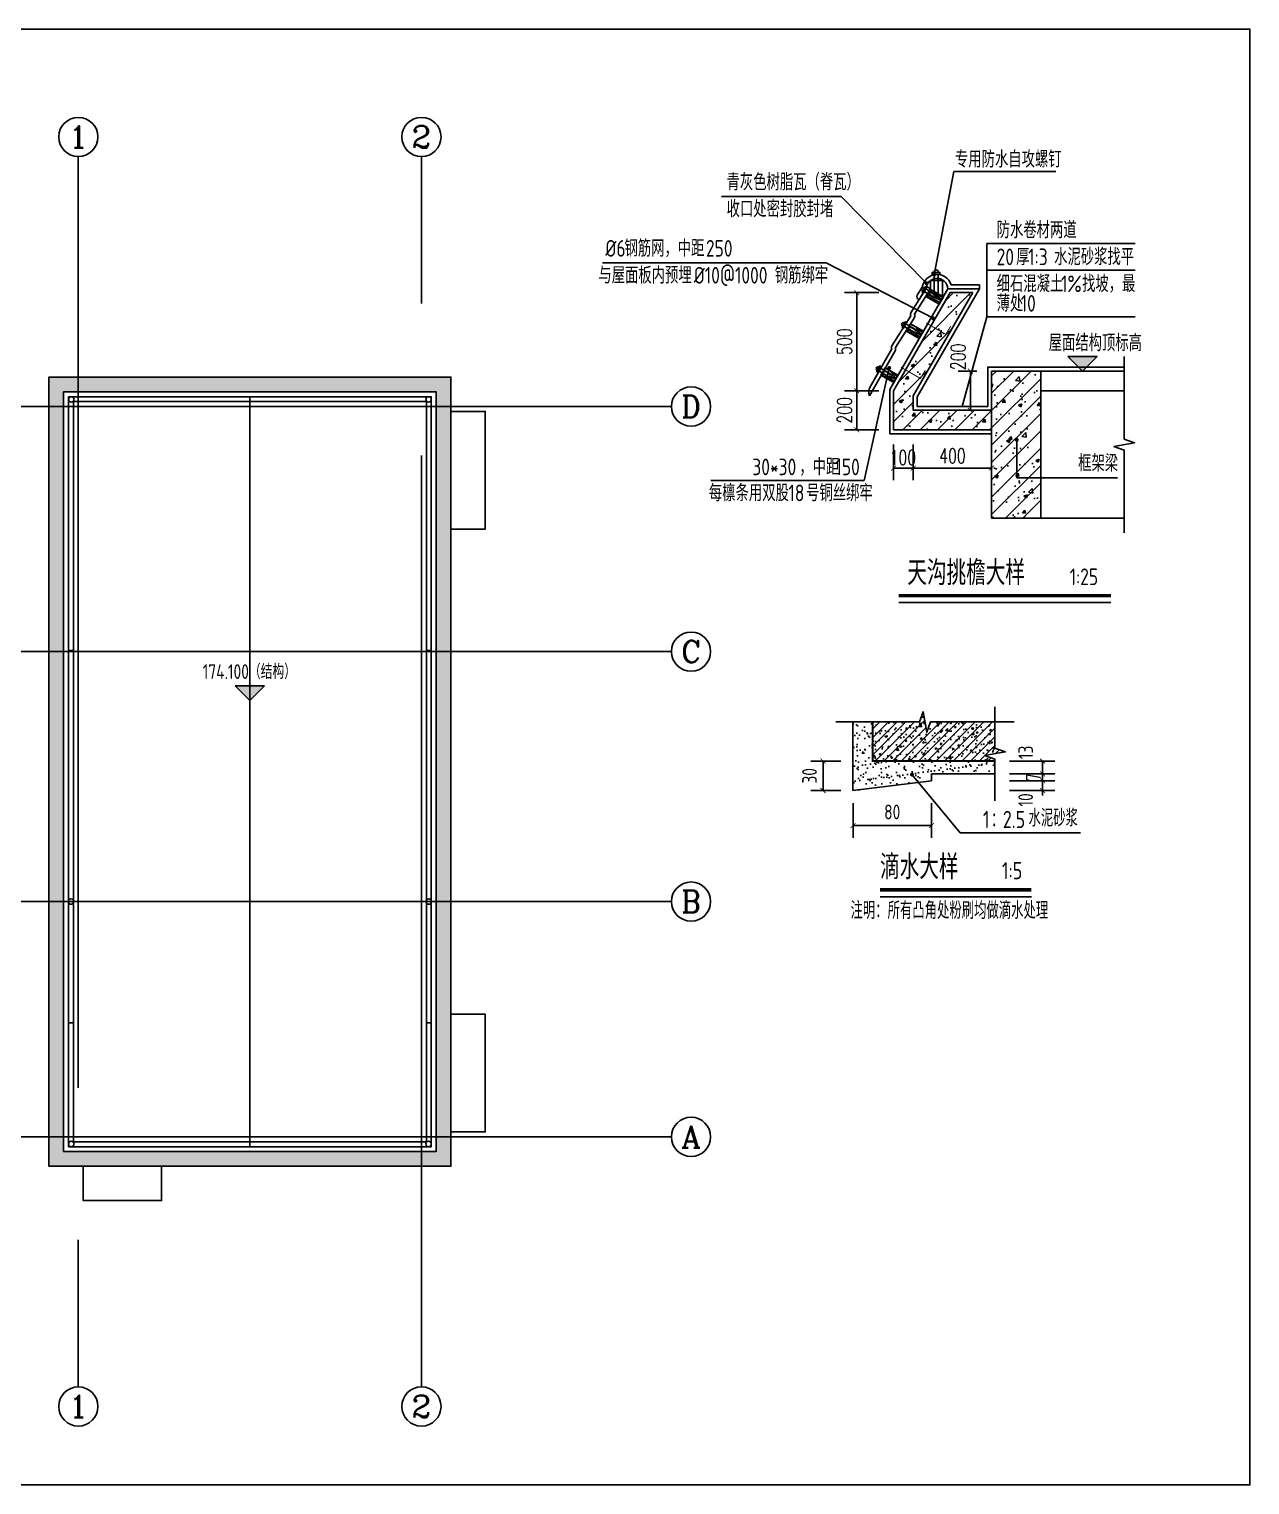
# Model space of a CAD drawing. Extents: x 0 to 126000, y 0 to 29700.
# Drawn here: x 101096 to 126000, y 0 to 29700 of the extents above; entities that cross this region are included whole.
import ezdxf
from ezdxf.enums import TextEntityAlignment as Align

# ---------------------------------------------------------------- set-up
doc = ezdxf.new("R2010")
doc.units = 0
doc.header["$LTSCALE"] = 1000
doc.linetypes.add('AXIS_DASH_DOT', pattern=[1200, 800, -200, 0, -200])
doc.linetypes.add('DOTE', pattern=[2.42, 2, -0.2, 0.02, -0.2])
for name, color, linetype in [('AXIS', 3, 'Continuous'), ('AXIS_TEXT', 7, 'Continuous'), ('DIM_SYMB', 3, 'Continuous'), ('DOTE', 1, 'DOTE'), ('PUB_DIM', 3, 'Continuous'), ('PUB_HATCH', 8, 'Continuous'), ('PUB_TEXT', 7, 'Continuous'), ('VIEW', 7, 'Continuous'), ('YHG-墙框柱', 4, 'Continuous'), ('YHG_楼板正筋', 190, 'Continuous'), ('YHG_粗线', 6, 'Continuous'), ('YHJ_剖面_梁板', 4, 'Continuous'), ('YHJ_平面_屋顶', 150, 'Continuous'), ('YHJ_看线', 144, 'Continuous'), ('公用-尺寸', 3, 'Continuous'), ('公用-引出', 3, 'Continuous'), ('公用-符号', 3, 'Continuous'), ('建筑-房间填充', 8, 'Continuous'), ('标高标注', 7, 'Continuous')]:
    doc.layers.add(name, color=color, linetype=linetype)
doc.styles.add('_TCH_DIM', font='SIMPLEX', dxfattribs={"bigfont": 'GBCBIG'})
doc.styles.add('_TCH_DIM_T3', font='SIMPLEX', dxfattribs={"width": 0.705882, "bigfont": 'GBCBIG'})
doc.styles.add('COMPLEX', font='COMPLEX')
doc.styles.add('HZ1', font='romans.shx', dxfattribs={"width": 0.7, "bigfont": 'hztxt.shx'})
doc.styles.add('设计文字', font='tssdeng.shx', dxfattribs={"width": 0.8, "bigfont": 'hztxt.shx'})
doc.dimstyles.new('_TCH_ARCH&&25', dxfattribs={"dimtxt": 75, "dimasz": 25, "dimexe": 62.5, "dimexo": 75, "dimgap": 25, "dimtad": 1, "dimdec": 0, "dimzin": 0, "dimdsep": 46, "dimtxsty": '设计文字', "dimblk": 'ARCHTICK', "dimcen": 0.09, "dimclrt": 7, "dimazin": 2, "dimtfac": 1, "dimtdec": 0, "dimtix": 1, "dimtmove": 2, "dimatfit": 3, "dimfxl": 1, "dimtolj": 1, "dimtzin": 0, "dimarcsym": 0})
doc.dimstyles.new('_TCH_ARCH&&50', dxfattribs={"dimtxt": 150, "dimasz": 50, "dimexe": 125, "dimexo": 150, "dimgap": 63.125, "dimtad": 1, "dimdec": 0, "dimzin": 0, "dimdsep": 46, "dimtxsty": '设计文字', "dimblk": 'ARCHTICK', "dimcen": 0.09, "dimclrt": 7, "dimazin": 2, "dimtfac": 1, "dimtdec": 0, "dimtix": 1, "dimtmove": 2, "dimatfit": 3, "dimfxl": 75, "dimtolj": 1, "dimtzin": 0, "dimarcsym": 0})

# ---------------------------------------------------------------- blocks, each defined once
blk = doc.blocks.new('视图')
at = {"layer": 'VIEW'}
blk.add_lwpolyline([(0, 0), (42000, 0), (42000, 29700), (0, 29700)], close=True, dxfattribs=at)
blk.add_lwpolyline([(0, 29700), (42000, 29700), (42000, 0), (0, 0), (0, 29700)], dxfattribs=at)
at = {"layer": 'VIEW', "style": 'HZ1', "width": 0.7, "flags": 1}
blk.add_attdef('视图类型', (15, 29936), '', height=300, dxfattribs=at)
blk = doc.blocks.new('_AXISO')
blk.add_circle((0, 0), 0.5)
at = {"layer": 'AXIS_TEXT', "style": 'COMPLEX', "width": 1.041667}
blk.add_attdef('A', text='', height=0.56, dxfattribs=at).set_placement((-0.25, -0.28), (0.25, -0.28), align=Align.FIT)
blk = doc.blocks.new('标高_平面标注')
at = {"layer": 'AXIS'}
blk.add_hatch(color=256, dxfattribs=at).paths.add_polyline_path([(0, 0), (300, 300), (-300, 300)])
for p, q in [((0, 0), (-300, 300)), ((300, 300), (-300, 300)), ((0, 0), (300, 300))]:
    blk.add_line(p, q, dxfattribs=at)
at = {"layer": 'AXIS_TEXT', "style": '设计文字', "width": 0.8, "flags": 4}
blk.add_attdef('标高', text='', height=300, dxfattribs=at).set_placement((-11, 442), align=Align.CENTER)
blk = doc.blocks.new('_ArchTick')
at = {"color": 0, "linetype": 'ByBlock', "const_width": 0.15}
blk.add_lwpolyline([(-0.5, -0.5), (0.5, 0.5)], dxfattribs=at)
blk = doc.blocks.new('*D246')
at = {"layer": 'Defpoints', "color": 0, "transparency": 16777216}
for p in [(-466.9, 880.9), (-66.9, 880.9), (-66.9, 686.2)]:
    blk.add_point(p, dxfattribs=at)
at = {"layer": '公用-尺寸', "color": 0, "lineweight": -2, "transparency": 16777216}
for p, q in [((-466.9, 805.9), (-466.9, 623.7)), ((-66.9, 805.9), (-66.9, 623.7)), ((-466.9, 686.2), (-66.9, 686.2))]:
    blk.add_line(p, q, dxfattribs=at)
at = {"layer": '公用-尺寸', "color": 0, "lineweight": -2, "transparency": 16777216, "xscale": 25, "yscale": 25, "zscale": 25, "rotation": 180}
blk.add_blockref('_ArchTick', (-466.9, 686.2), dxfattribs=at)
at = {"layer": '公用-尺寸', "color": 0, "lineweight": -2, "transparency": 16777216, "xscale": 25, "yscale": 25, "zscale": 25}
blk.add_blockref('_ArchTick', (-66.9, 686.2), dxfattribs=at)
at = {"layer": '公用-尺寸', "color": 7, "transparency": 16777216, "insert": (-266.9, 748.4), "char_height": 74.38, "attachment_point": 5, "style": '_TCH_DIM_T3'}
blk.add_mtext('\\A1;400', dxfattribs=at)
blk = doc.blocks.new('*D247')
at = {"layer": 'Defpoints', "color": 0, "transparency": 16777216}
for p in [(-566.9, 880.9), (-466.9, 880.9), (-466.9, 686.2)]:
    blk.add_point(p, dxfattribs=at)
at = {"layer": '公用-尺寸', "color": 0, "lineweight": -2, "transparency": 16777216}
for p, q in [((-566.9, 805.9), (-566.9, 623.7)), ((-466.9, 805.9), (-466.9, 623.7)), ((-566.9, 686.2), (-466.9, 686.2))]:
    blk.add_line(p, q, dxfattribs=at)
at = {"layer": '公用-尺寸', "color": 0, "lineweight": -2, "transparency": 16777216, "xscale": 25, "yscale": 25, "zscale": 25, "rotation": 180}
blk.add_blockref('_ArchTick', (-566.9, 686.2), dxfattribs=at)
at = {"layer": '公用-尺寸', "color": 0, "lineweight": -2, "transparency": 16777216, "xscale": 25, "yscale": 25, "zscale": 25}
blk.add_blockref('_ArchTick', (-466.9, 686.2), dxfattribs=at)
at = {"layer": '公用-尺寸', "color": 7, "transparency": 16777216, "insert": (-519.7, 739.7), "char_height": 74.38, "attachment_point": 5, "style": '_TCH_DIM_T3'}
blk.add_mtext('\\A1;100', dxfattribs=at)
blk = doc.blocks.new('*D248')
at = {"layer": 'Defpoints', "color": 0, "transparency": 16777216}
for p in [(-754.8, 1080.9), (-566.9, 1080.9), (-566.9, 880.9)]:
    blk.add_point(p, dxfattribs=at)
at = {"layer": '公用-尺寸', "color": 0, "lineweight": -2, "transparency": 16777216}
for p, q in [((-641.9, 1080.9), (-817.3, 1080.9)), ((-754.8, 880.9), (-754.8, 1080.9)), ((-641.9, 880.9), (-817.3, 880.9))]:
    blk.add_line(p, q, dxfattribs=at)
at = {"layer": '公用-尺寸', "color": 0, "lineweight": -2, "transparency": 16777216, "xscale": 25, "yscale": 25, "zscale": 25}
for p, rotation in [((-754.8, 1080.9), 90), ((-754.8, 880.9), 270)]:
    blk.add_blockref('_ArchTick', p, dxfattribs=dict(at, rotation=rotation))
at = {"layer": '公用-尺寸', "color": 7, "transparency": 16777216, "insert": (-817, 980.9), "char_height": 74.38, "attachment_point": 5, "rotation": 90, "style": '_TCH_DIM_T3'}
blk.add_mtext('\\A1;200', dxfattribs=at)
blk = doc.blocks.new('*D249')
at = {"layer": 'Defpoints', "color": 0, "transparency": 16777216}
for p in [(-754.8, 1580.9), (-566.9, 1580.9), (-566.9, 1080.9)]:
    blk.add_point(p, dxfattribs=at)
at = {"layer": '公用-尺寸', "color": 0, "lineweight": -2, "transparency": 16777216}
for p, q in [((-641.9, 1580.9), (-817.3, 1580.9)), ((-754.8, 1080.9), (-754.8, 1580.9)), ((-641.9, 1080.9), (-817.3, 1080.9))]:
    blk.add_line(p, q, dxfattribs=at)
at = {"layer": '公用-尺寸', "color": 0, "lineweight": -2, "transparency": 16777216, "xscale": 25, "yscale": 25, "zscale": 25}
for p, rotation in [((-754.8, 1580.9), 90), ((-754.8, 1080.9), 270)]:
    blk.add_blockref('_ArchTick', p, dxfattribs=dict(at, rotation=rotation))
at = {"layer": '公用-尺寸', "color": 7, "transparency": 16777216, "insert": (-817, 1330.9), "char_height": 74.38, "attachment_point": 5, "rotation": 90, "style": '_TCH_DIM_T3'}
blk.add_mtext('\\A1;500', dxfattribs=at)
blk = doc.blocks.new('*D250')
at = {"layer": 'Defpoints', "color": 0, "transparency": 16777216}
for p in [(-175.3, 1180.9), (-66.9, 1180.9), (-66.9, 980.9)]:
    blk.add_point(p, dxfattribs=at)
at = {"layer": '公用-尺寸', "color": 0, "lineweight": -2, "transparency": 16777216}
for p, q in [((-141.9, 1180.9), (-237.8, 1180.9)), ((-175.3, 980.9), (-175.3, 1180.9)), ((-141.9, 980.9), (-237.8, 980.9))]:
    blk.add_line(p, q, dxfattribs=at)
at = {"layer": '公用-尺寸', "color": 0, "lineweight": -2, "transparency": 16777216, "xscale": 25, "yscale": 25, "zscale": 25}
for p, rotation in [((-175.3, 1180.9), 90), ((-175.3, 980.9), 270)]:
    blk.add_blockref('_ArchTick', p, dxfattribs=dict(at, rotation=rotation))
at = {"layer": '公用-尺寸', "color": 7, "transparency": 16777216, "insert": (-237.6, 1253.3), "char_height": 74.38, "attachment_point": 5, "rotation": 90, "style": '_TCH_DIM_T3'}
blk.add_mtext('\\A1;200', dxfattribs=at)
blk = doc.blocks.new('*D316')
at = {"layer": 'Defpoints', "color": 0, "transparency": 16777216}
for p in [(1965, 782), (2452, 782), (1965, 652)]:
    blk.add_point(p, dxfattribs=at)
at = {"layer": 'PUB_DIM', "color": 0, "lineweight": -2, "transparency": 16777216}
for p, q in [((2115, 782), (2577, 782)), ((2452, 652), (2452, 782)), ((2115, 652), (2577, 652))]:
    blk.add_line(p, q, dxfattribs=at)
at = {"layer": 'PUB_DIM', "color": 0, "lineweight": -2, "transparency": 16777216, "xscale": 50, "yscale": 50, "zscale": 50}
for p, rotation in [((2452, 782), 90), ((2452, 652), 270)]:
    blk.add_blockref('_ArchTick', p, dxfattribs=dict(at, rotation=rotation))
at = {"layer": 'PUB_DIM', "color": 7, "transparency": 16777216, "insert": (2279, 871), "char_height": 150, "attachment_point": 5, "rotation": 90, "style": '设计文字'}
blk.add_mtext('\\A1;13', dxfattribs=at)
blk = doc.blocks.new('*D317')
at = {"layer": 'Defpoints', "color": 0, "transparency": 16777216}
for p in [(1965, 652), (2452, 652), (1965, 582)]:
    blk.add_point(p, dxfattribs=at)
at = {"layer": 'PUB_DIM', "color": 0, "lineweight": -2, "transparency": 16777216}
for p, q in [((2115, 652), (2577, 652)), ((2452, 652), (2452, 702)), ((2452, 582), (2452, 652)), ((2115, 582), (2577, 582)), ((2452, 582), (2452, 532))]:
    blk.add_line(p, q, dxfattribs=at)
at = {"layer": 'PUB_DIM', "color": 0, "lineweight": -2, "transparency": 16777216, "xscale": 50, "yscale": 50, "zscale": 50}
for p, rotation in [((2452, 652), 270), ((2452, 582), 90)]:
    blk.add_blockref('_ArchTick', p, dxfattribs=dict(at, rotation=rotation))
at = {"layer": 'PUB_DIM', "color": 7, "transparency": 16777216, "insert": (2358, 617), "char_height": 150, "attachment_point": 5, "rotation": 90, "style": '设计文字'}
blk.add_mtext('\\A1;7', dxfattribs=at)
blk = doc.blocks.new('*D318')
at = {"layer": 'Defpoints', "color": 0, "transparency": 16777216}
for p in [(1965, 582), (1965, 482), (2452, 582)]:
    blk.add_point(p, dxfattribs=at)
at = {"layer": 'PUB_DIM', "color": 0, "lineweight": -2, "transparency": 16777216}
for p, q in [((2452, 582), (2452, 632)), ((2115, 582), (2577, 582)), ((2115, 482), (2577, 482)), ((2452, 482), (2452, 582)), ((2452, 482), (2452, 432))]:
    blk.add_line(p, q, dxfattribs=at)
at = {"layer": 'PUB_DIM', "color": 0, "lineweight": -2, "transparency": 16777216, "xscale": 50, "yscale": 50, "zscale": 50}
for p, rotation in [((2452, 582), 270), ((2452, 482), 90)]:
    blk.add_blockref('_ArchTick', p, dxfattribs=dict(at, rotation=rotation))
at = {"layer": 'PUB_DIM', "color": 7, "transparency": 16777216, "insert": (2279, 386), "char_height": 150, "attachment_point": 5, "rotation": 90, "style": '设计文字'}
blk.add_mtext('\\A1;10', dxfattribs=at)
blk = doc.blocks.new('*D319')
at = {"layer": 'Defpoints', "color": 0, "transparency": 16777216}
for p in [(518, 502), (1318, 502), (1318, 125)]:
    blk.add_point(p, dxfattribs=at)
at = {"layer": 'PUB_DIM', "color": 0, "lineweight": -2, "transparency": 16777216}
for p, q in [((518, 352), (518, 0)), ((1318, 352), (1318, 0)), ((518, 125), (1318, 125))]:
    blk.add_line(p, q, dxfattribs=at)
at = {"layer": 'PUB_DIM', "color": 0, "lineweight": -2, "transparency": 16777216, "xscale": 50, "yscale": 50, "zscale": 50, "rotation": 180}
blk.add_blockref('_ArchTick', (518, 125), dxfattribs=at)
at = {"layer": 'PUB_DIM', "color": 0, "lineweight": -2, "transparency": 16777216, "xscale": 50, "yscale": 50, "zscale": 50}
blk.add_blockref('_ArchTick', (1318, 125), dxfattribs=at)
at = {"layer": 'PUB_DIM', "color": 7, "transparency": 16777216, "insert": (918, 263), "char_height": 150, "attachment_point": 5, "style": '设计文字'}
blk.add_mtext('\\A1;80', dxfattribs=at)
blk = doc.blocks.new('*D320')
at = {"layer": 'Defpoints', "color": 0, "transparency": 16777216}
for p in [(212, 782), (545, 782), (545, 482)]:
    blk.add_point(p, dxfattribs=at)
at = {"layer": 'PUB_DIM', "color": 0, "lineweight": -2, "transparency": 16777216}
for p, q in [((395, 782), (87, 782)), ((212, 482), (212, 782)), ((395, 482), (87, 482))]:
    blk.add_line(p, q, dxfattribs=at)
at = {"layer": 'PUB_DIM', "color": 0, "lineweight": -2, "transparency": 16777216, "xscale": 50, "yscale": 50, "zscale": 50}
for p, rotation in [((212, 782), 90), ((212, 482), 270)]:
    blk.add_blockref('_ArchTick', p, dxfattribs=dict(at, rotation=rotation))
at = {"layer": 'PUB_DIM', "color": 7, "transparency": 16777216, "insert": (74, 632), "char_height": 150, "attachment_point": 5, "rotation": 90, "style": '设计文字'}
blk.add_mtext('\\A1;30', dxfattribs=at)
blk = doc.blocks.new('天沟挑檐大样')
h = blk.add_hatch()
h.set_pattern_fill('木纹01', color=8, scale=25)
h.set_pattern_definition([(0, (-300066.04, -26630.8), (100, 100), [5, -95]), (0, (-300136.04, -26620.8), (100, 100), [10, -90]), (0, (-300071.04, -26615.8), (100, 100), [5, -95]), (0, (-300131.04, -26605.8), (100, 100), [5, -95]), (0, (-300071.04, -26600.8), (100, 100), [5, -95]), (0, (-300126.04, -26595.8), (100, 100), [5, -95]), (0, (-300071.04, -26590.8), (100, 100), [5, -95]), (0, (-300126.04, -26580.8), (100, 100), [5, -55, 5, -35]), (0, (-300126.04, -26570.8), (100, 100), [10, -50, 5, -35]), (0, (-300131.04, -26555.8), (100, 100), [5, -15, 5, -40, 5, -30]), (0, (-300136.04, -26545.8), (100, 100), [5, -20, 10, -65]), (0, (-300071.04, -26540.8), (100, 100), [5, -95]), (0, (-300136.04, -26535.8), (100, 100), [5, -25, 5, -65]), (45, (-300146.04, -26630.8), (0, 100), [14.1421, -127.279256]), (45, (-300061.04, -26630.8), (0, 100), [28.28427, -113.137086]), (45, (-300061.04, -26580.8), (0, 100), [7.071, -134.350356]), (45, (-300146.04, -26570.8), (0, 100), [21.2132, -120.208156]), (45, (-300061.04, -26570.8), (0, 100), [35.35534, -106.066016]), (45, (-300061.04, -26555.8), (0, 100), [21.2132, -120.208156]), (315, (-300081.04, -26545.8), (100, -2e-14), [7.071, -134.350356]), (315, (-300116.04, -26625.8), (100, -2e-14), [14.1421, -127.279256]), (315, (-300111.04, -26585.8), (100, -2e-14), [14.1421, -127.279256]), (315, (-300081.04, -26605.8), (100, -2e-14), [14.1421, -127.279256]), (315, (-300086.04, -26565.8), (100, -2e-14), [14.1421, -127.279256]), (315, (-300081.04, -26555.8), (100, -2e-14), [21.2132, -120.208156]), (315, (-300106.04, -26615.8), (100, -2e-14), [21.2132, -120.208156]), (315, (-300091.04, -26610.8), (100, -2e-14), [21.2132, -120.208156]), (315, (-300106.04, -26575.8), (100, -2e-14), [21.2132, -120.208156]), (315, (-300096.04, -26570.8), (100, -2e-14), [21.2132, -120.208156]), (26.565051, (-300141.037, -26610.8), (100, 4e-08), [11.18034, -212.426458]), (26.565051, (-300066.037, -26615.8), (100, 4e-08), [44.72136, -178.885438]), (26.565051, (-300066.037, -26600.8), (100, 4e-08), [44.72136, -178.885438]), (26.565051, (-300066.037, -26590.8), (100, 4e-08), [44.7214, -67, 22.361, -89.524398]), (26.565051, (-300056.037, -26575.8), (100, 4e-08), [11.18034, -212.426458]), (26.565051, (-300146.037, -26540.8), (100, 4e-08), [11.18034, -212.426458]), (26.565051, (-300066.037, -26540.8), (100, 4e-08), [22.36068, -201.246118]), (333.434949, (-300091.037, -26630.8), (100, -4e-08), [22.36068, -201.246118]), (333.434949, (-300126.037, -26605.8), (100, -4e-08), [22.36068, -201.246118]), (333.434949, (-300126.037, -26620.8), (100, -4e-08), [11.18034, -212.426118]), (333.434949, (-300121.037, -26595.8), (100, -4e-08), [33.54102, -190.065778]), (333.434949, (-300101.037, -26595.8), (100, -4e-08), [22.36068, -201.246118]), (333.434949, (-300091.037, -26590.8), (100, -4e-08), [22.36068, -201.246118]), (333.434949, (-300121.037, -26580.8), (100, -4e-08), [11.18034, -212.426118]), (333.434949, (-300116.037, -26570.8), (100, -4e-08), [11.18034, -212.426118]), (333.434949, (-300076.037, -26550.8), (100, -4e-08), [11.18034, -212.426118]), (333.434949, (-300081.037, -26585.8), (100, -4e-08), [11.18034, -212.426118]), (333.434949, (-300126.037, -26555.8), (100, -4e-08), [33.54102, -190.065778]), (333.434949, (-300131.037, -26545.8), (100, -4e-08), [22.36068, -201.246118]), (333.434949, (-300076.037, -26575.8), (100, -4e-08), [11.18, -100.62, 11.18, -100.626798]), (333.434949, (-300106.037, -26555.8), (100, -4e-08), [22.36068, -201.246118]), (333.434949, (-300101.037, -26545.8), (100, -4e-08), [22.36068, -201.246118]), (333.434949, (-300131.037, -26535.8), (100, -4e-08), [22.36068, -201.246118]), (333.434949, (-300101.037, -26535.8), (100, -4e-08), [22.36068, -201.246118])])
h.paths.add_polyline_path([(-378.3, 1597.6), (-399.9, 1560.1), (-335, 1522.6), (-313.3, 1560.1)])
h = blk.add_hatch()
h.set_pattern_fill('木纹01', color=8, scale=25)
h.set_pattern_definition([(0, (-300167.73, -26806.94), (100, 100), [5, -95]), (0, (-300237.73, -26796.94), (100, 100), [10, -90]), (0, (-300172.73, -26791.94), (100, 100), [5, -95]), (0, (-300232.73, -26781.94), (100, 100), [5, -95]), (0, (-300172.73, -26776.94), (100, 100), [5, -95]), (0, (-300227.73, -26771.94), (100, 100), [5, -95]), (0, (-300172.73, -26766.94), (100, 100), [5, -95]), (0, (-300227.73, -26756.94), (100, 100), [5, -55, 5, -35]), (0, (-300227.73, -26746.94), (100, 100), [10, -50, 5, -35]), (0, (-300232.73, -26731.94), (100, 100), [5, -15, 5, -40, 5, -30]), (0, (-300237.73, -26721.94), (100, 100), [5, -20, 10, -65]), (0, (-300172.73, -26716.94), (100, 100), [5, -95]), (0, (-300237.73, -26711.94), (100, 100), [5, -25, 5, -65]), (45, (-300247.73, -26806.94), (0, 100), [14.1421, -127.279256]), (45, (-300162.73, -26806.94), (0, 100), [28.28427, -113.137086]), (45, (-300162.73, -26756.94), (0, 100), [7.071, -134.350356]), (45, (-300247.73, -26746.94), (0, 100), [21.2132, -120.208156]), (45, (-300162.73, -26746.94), (0, 100), [35.35534, -106.066016]), (45, (-300162.73, -26731.94), (0, 100), [21.2132, -120.208156]), (315, (-300182.73, -26721.94), (100, -2e-14), [7.071, -134.350356]), (315, (-300217.73, -26801.94), (100, -2e-14), [14.1421, -127.279256]), (315, (-300212.73, -26761.94), (100, -2e-14), [14.1421, -127.279256]), (315, (-300182.73, -26781.94), (100, -2e-14), [14.1421, -127.279256]), (315, (-300187.73, -26741.94), (100, -2e-14), [14.1421, -127.279256]), (315, (-300182.73, -26731.94), (100, -2e-14), [21.2132, -120.208156]), (315, (-300207.73, -26791.94), (100, -2e-14), [21.2132, -120.208156]), (315, (-300192.73, -26786.94), (100, -2e-14), [21.2132, -120.208156]), (315, (-300207.73, -26751.94), (100, -2e-14), [21.2132, -120.208156]), (315, (-300197.73, -26746.94), (100, -2e-14), [21.2132, -120.208156]), (26.565051, (-300242.733, -26786.94), (100, 4e-08), [11.18034, -212.426458]), (26.565051, (-300167.733, -26791.94), (100, 4e-08), [44.72136, -178.885438]), (26.565051, (-300167.733, -26776.94), (100, 4e-08), [44.72136, -178.885438]), (26.565051, (-300167.733, -26766.94), (100, 4e-08), [44.7214, -67, 22.361, -89.524398]), (26.565051, (-300157.733, -26751.94), (100, 4e-08), [11.18034, -212.426458]), (26.565051, (-300247.733, -26716.94), (100, 4e-08), [11.18034, -212.426458]), (26.565051, (-300167.733, -26716.94), (100, 4e-08), [22.36068, -201.246118]), (333.434949, (-300192.733, -26806.94), (100, -4e-08), [22.36068, -201.246118]), (333.434949, (-300227.733, -26781.94), (100, -4e-08), [22.36068, -201.246118]), (333.434949, (-300227.733, -26796.94), (100, -4e-08), [11.18034, -212.426118]), (333.434949, (-300222.733, -26771.94), (100, -4e-08), [33.54102, -190.065778]), (333.434949, (-300202.733, -26771.94), (100, -4e-08), [22.36068, -201.246118]), (333.434949, (-300192.733, -26766.94), (100, -4e-08), [22.36068, -201.246118]), (333.434949, (-300222.733, -26756.94), (100, -4e-08), [11.18034, -212.426118]), (333.434949, (-300217.733, -26746.94), (100, -4e-08), [11.18034, -212.426118]), (333.434949, (-300177.733, -26726.94), (100, -4e-08), [11.18034, -212.426118]), (333.434949, (-300182.733, -26761.94), (100, -4e-08), [11.18034, -212.426118]), (333.434949, (-300227.733, -26731.94), (100, -4e-08), [33.54102, -190.065778]), (333.434949, (-300232.733, -26721.94), (100, -4e-08), [22.36068, -201.246118]), (333.434949, (-300177.733, -26751.94), (100, -4e-08), [11.18, -100.62, 11.18, -100.626798]), (333.434949, (-300207.733, -26731.94), (100, -4e-08), [22.36068, -201.246118]), (333.434949, (-300202.733, -26721.94), (100, -4e-08), [22.36068, -201.246118]), (333.434949, (-300232.733, -26711.94), (100, -4e-08), [22.36068, -201.246118]), (333.434949, (-300202.733, -26711.94), (100, -4e-08), [22.36068, -201.246118])])
h.paths.add_polyline_path([(-480, 1421.5), (-501.6, 1384), (-436.7, 1346.5), (-415, 1384)])
h = blk.add_hatch()
h.set_pattern_fill('木纹01', color=8, scale=25)
h.set_pattern_definition([(0, (-300297.44, -27031.6), (100, 100), [5, -95]), (0, (-300367.44, -27021.6), (100, 100), [10, -90]), (0, (-300302.44, -27016.6), (100, 100), [5, -95]), (0, (-300362.44, -27006.6), (100, 100), [5, -95]), (0, (-300302.44, -27001.6), (100, 100), [5, -95]), (0, (-300357.44, -26996.6), (100, 100), [5, -95]), (0, (-300302.44, -26991.6), (100, 100), [5, -95]), (0, (-300357.44, -26981.6), (100, 100), [5, -55, 5, -35]), (0, (-300357.44, -26971.6), (100, 100), [10, -50, 5, -35]), (0, (-300362.44, -26956.6), (100, 100), [5, -15, 5, -40, 5, -30]), (0, (-300367.44, -26946.6), (100, 100), [5, -20, 10, -65]), (0, (-300302.44, -26941.6), (100, 100), [5, -95]), (0, (-300367.44, -26936.6), (100, 100), [5, -25, 5, -65]), (45, (-300377.44, -27031.6), (0, 100), [14.1421, -127.279256]), (45, (-300292.44, -27031.6), (0, 100), [28.28427, -113.137086]), (45, (-300292.44, -26981.6), (0, 100), [7.071, -134.350356]), (45, (-300377.44, -26971.6), (0, 100), [21.2132, -120.208156]), (45, (-300292.44, -26971.6), (0, 100), [35.35534, -106.066016]), (45, (-300292.44, -26956.6), (0, 100), [21.2132, -120.208156]), (315, (-300312.44, -26946.6), (100, -2e-14), [7.071, -134.350356]), (315, (-300347.44, -27026.6), (100, -2e-14), [14.1421, -127.279256]), (315, (-300342.44, -26986.6), (100, -2e-14), [14.1421, -127.279256]), (315, (-300312.44, -27006.6), (100, -2e-14), [14.1421, -127.279256]), (315, (-300317.44, -26966.6), (100, -2e-14), [14.1421, -127.279256]), (315, (-300312.44, -26956.6), (100, -2e-14), [21.2132, -120.208156]), (315, (-300337.44, -27016.6), (100, -2e-14), [21.2132, -120.208156]), (315, (-300322.44, -27011.6), (100, -2e-14), [21.2132, -120.208156]), (315, (-300337.44, -26976.6), (100, -2e-14), [21.2132, -120.208156]), (315, (-300327.44, -26971.6), (100, -2e-14), [21.2132, -120.208156]), (26.565051, (-300372.44, -27011.598), (100, 4e-08), [11.18034, -212.426458]), (26.565051, (-300297.44, -27016.598), (100, 4e-08), [44.72136, -178.885438]), (26.565051, (-300297.44, -27001.598), (100, 4e-08), [44.72136, -178.885438]), (26.565051, (-300297.44, -26991.598), (100, 4e-08), [44.7214, -67, 22.361, -89.524398]), (26.565051, (-300287.44, -26976.598), (100, 4e-08), [11.18034, -212.426458]), (26.565051, (-300377.44, -26941.598), (100, 4e-08), [11.18034, -212.426458]), (26.565051, (-300297.44, -26941.598), (100, 4e-08), [22.36068, -201.246118]), (333.434949, (-300322.44, -27031.598), (100, -4e-08), [22.36068, -201.246118]), (333.434949, (-300357.44, -27006.598), (100, -4e-08), [22.36068, -201.246118]), (333.434949, (-300357.44, -27021.598), (100, -4e-08), [11.18034, -212.426118]), (333.434949, (-300352.44, -26996.598), (100, -4e-08), [33.54102, -190.065778]), (333.434949, (-300332.44, -26996.598), (100, -4e-08), [22.36068, -201.246118]), (333.434949, (-300322.44, -26991.598), (100, -4e-08), [22.36068, -201.246118]), (333.434949, (-300352.44, -26981.598), (100, -4e-08), [11.18034, -212.426118]), (333.434949, (-300347.44, -26971.598), (100, -4e-08), [11.18034, -212.426118]), (333.434949, (-300307.44, -26951.598), (100, -4e-08), [11.18034, -212.426118]), (333.434949, (-300312.44, -26986.598), (100, -4e-08), [11.18034, -212.426118]), (333.434949, (-300357.44, -26956.598), (100, -4e-08), [33.54102, -190.065778]), (333.434949, (-300362.44, -26946.598), (100, -4e-08), [22.36068, -201.246118]), (333.434949, (-300307.44, -26976.598), (100, -4e-08), [11.18, -100.62, 11.18, -100.626798]), (333.434949, (-300337.44, -26956.598), (100, -4e-08), [22.36068, -201.246118]), (333.434949, (-300332.44, -26946.598), (100, -4e-08), [22.36068, -201.246118]), (333.434949, (-300362.44, -26936.598), (100, -4e-08), [22.36068, -201.246118]), (333.434949, (-300332.44, -26936.598), (100, -4e-08), [22.36068, -201.246118])])
h.paths.add_polyline_path([(-609.7, 1196.8), (-631.3, 1159.3), (-566.4, 1121.8), (-544.7, 1159.3)])
at = {"layer": '公用-符号'}
blk.add_hatch(color=256, dxfattribs=at).paths.add_polyline_path([(396.2, 1180.9), (321.2, 1255.9), (471.2, 1255.9)])
at = {"layer": '建筑-房间填充'}
h = blk.add_hatch(dxfattribs=at)
h.set_pattern_fill('钢筋混凝土', color=256, scale=25)
h.set_pattern_definition([(45, (-300335.78, -26905.24), (-44.194174, 44.194174), []), (50, (-300335.78, -26905.24), (179.315046, -15.688034), [18.75, -206.25]), (355, (-300335.78, -26905.24), (-34.68783, 188.04803), [15, -165]), (100.4514, (-300320.83, -26906.54), (144.62735, 172.35989), [15.93505, -175.28553]), (46.1842, (-300335.78, -26855.24), (266.81026, -41.37975), [28.125, -309.375]), (96.6356, (-300313.54, -26858.69), (233.66568, 243.52947), [23.90257, -262.92825]), (351.1842, (-300335.78, -26855.24), (233.66549, 243.52965), [22.5, -247.5]), (21, (-300310.78, -26867.74), (149.22676, -100.65472), [18.75, -206.25]), (326, (-300310.78, -26867.74), (60.82883, 181.28751), [15, -165]), (71.4514, (-300298.34, -26876.12), (210.05566, 80.63262), [15.93505, -175.28553]), (37.5, (-300335.78, -26905.24), (3.039964, 83.223463), [0, -163, 0, -167.5, 0, -165.625]), (7.5, (-300335.78, -26905.24), (65.767384, 98.602928), [0, -95.5, 0, -159.25, 0, -63.125]), (327.5, (-300391.53, -26905.24), (133.455609, -5.638718), [0, -62.5, 0, -195, 0, -258.75]), (317.5, (-300416.53, -26905.24), (145.796542, 25.026246), [0, -81.25, 0, -129.5, 0, -183.75])])
h.paths.add_polyline_path([(-162.8, 1580.9), (-278.2, 1580.9), (-566.9, 1080.9), (-566.9, 880.9), (-66.9, 880.9), (-66.9, 980.9), (-466.9, 980.9), (-466.9, 1054.1)])
h = blk.add_hatch(dxfattribs=at)
h.set_pattern_fill('钢筋混凝土', color=256, scale=25)
h.set_pattern_definition([(45, (-300235.78, -26805.24), (-44.194174, 44.194174), []), (50, (-300235.78, -26805.24), (179.315046, -15.688034), [18.75, -206.25]), (355, (-300235.78, -26805.24), (-34.68783, 188.04803), [15, -165]), (100.4514, (-300220.83, -26806.54), (144.62735, 172.35989), [15.93505, -175.28553]), (46.1842, (-300235.78, -26755.24), (266.81026, -41.37975), [28.125, -309.375]), (96.6356, (-300213.54, -26758.69), (233.66568, 243.52947), [23.90257, -262.92825]), (351.1842, (-300235.78, -26755.24), (233.66549, 243.52965), [22.5, -247.5]), (21, (-300210.78, -26767.74), (149.22676, -100.65472), [18.75, -206.25]), (326, (-300210.78, -26767.74), (60.82883, 181.28751), [15, -165]), (71.4514, (-300198.34, -26776.12), (210.05566, 80.63262), [15.93505, -175.28553]), (37.5, (-300235.78, -26805.24), (3.039964, 83.223463), [0, -163, 0, -167.5, 0, -165.625]), (7.5, (-300235.78, -26805.24), (65.767384, 98.602928), [0, -95.5, 0, -159.25, 0, -63.125]), (327.5, (-300291.53, -26805.24), (133.455609, -5.638718), [0, -62.5, 0, -195, 0, -258.75]), (317.5, (-300316.53, -26805.24), (145.796542, 25.026246), [0, -81.25, 0, -129.5, 0, -183.75])])
h.paths.add_polyline_path([(183.1, 1180.9), (-66.9, 1180.9), (-66.9, 430.9), (183.1, 430.9)])
blk.add_line((0, 35), (0, 35))
blk.add_lwpolyline([(-128.1, 1620.9), (-128.1, 1600.9)])
at = {"layer": 'YHG_楼板正筋'}
for points, const_width in [([(-480, 1421.5), (-393.4, 1421.5)], 0.1), ([(-400.2, 1425.7), (-300.2, 1367.9), (-275.6, 1410.4)], 5), ([(-609.7, 1196.8), (-523.1, 1196.8)], 0.1), ([(-530, 1200.8), (-430, 1143.1), (-405.4, 1185.6)], 5)]:
    blk.add_lwpolyline(points, dxfattribs=dict(at, const_width=const_width))
at = {"layer": 'YHG_粗线', "const_width": 5}
blk.add_lwpolyline([(-162.8, 1580.9), (-278.2, 1580.9), (-566.9, 1080.9)], dxfattribs=at)
at = {"layer": 'YHJ_剖面_梁板'}
for p, q in [((-162.8, 1580.9), (-278.2, 1580.9)), ((183.1, 1180.9), (609.2, 1180.9)), ((183.1, 1080.9), (609.2, 1080.9))]:
    blk.add_line(p, q, dxfattribs=at)
for points in [[(-128.1, 1620.9), (-273.3, 1620.9, 0.797725), (-420.5, 1608.3, 0.797725)], [(-128.1, 1600.9), (-289.8, 1600.9, 0.941193), (-401.1, 1601.5, 0.941193)], [(-360.4, 1691.8, -0.558594), (-340.4, 1691.8, 5.387788)], [(-395.1, 1610.8), (-477.8, 1481.5, 0.267949), (-478.7, 1461.9), (-575.7, 1310.3, 0.267949), (-576.4, 1294.1), (-687.2, 1100.4, 0.179395), (-690.5, 1054.9)], [(-378.3, 1600), (-460.9, 1470.9, -0.265072), (-461.9, 1451.1), (-557.8, 1301.2, -0.226825), (-559.2, 1284), (-690.5, 1054.9)], [(-446.2, 1568.1), (-446.2, 1568.1, 0.517656), (-436.5, 1546.1, 1.433695)], [(-423.6, 1593.5, -0.558594), (-415.6, 1607.4, 5.387788)], [(-525.3, 1415, -0.558594), (-517.3, 1428.8, 5.387788)], [(-655, 1189.4, -0.558594), (-647, 1203.3, 5.387788)]]:
    blk.add_lwpolyline(points, format="xyb", dxfattribs=at)
for points in [[(-317.4, 1562.5), (-317.4, 1642.2), (-378.3, 1642.2), (-378.3, 1597.6)], [(-370.8, 1673.4), (-330.6, 1673.4), (-330.6, 1683.8), (-370.8, 1683.8), (-370.8, 1673.4)], [(-360.4, 1691.8), (-360.4, 1683.8)], [(-360.4, 1673.4), (-360.4, 1584.1)], [(-340.4, 1691.8), (-340.4, 1683.8)], [(-340.4, 1673.4), (-340.4, 1584.1)], [(-66.9, 880.9), (-566.9, 880.9), (-566.9, 1080.9), (-278.2, 1580.9)], [(-66.9, 980.9), (-466.9, 980.9), (-466.9, 1054.1), (-162.8, 1580.9)], [(-420.5, 1608.3), (-446.2, 1568.1)], [(-402.1, 1600), (-429.3, 1557.3)], [(-423.6, 1593.5), (-418, 1590.3)], [(-415, 1579), (-398.9, 1606.8), (-406.1, 1611), (-422.1, 1583.1), (-415, 1579)], [(-415.6, 1607.4), (-410, 1604.2)], [(-410.8, 1586.2), (-348.9, 1550.4)], [(-402.8, 1600), (-340.9, 1564.3)], [(-395.1, 1610.8), (-378.3, 1600)], [(-360.4, 1584.1), (-350, 1556.9), (-340.4, 1584.1)], [(-348.9, 1550.4), (-326, 1546.8), (-340.9, 1564.3)], [(-525.3, 1415), (-519.7, 1411.8)], [(-516.7, 1400.4), (-500.6, 1428.3), (-507.8, 1432.4), (-523.8, 1404.6), (-516.7, 1400.4)], [(-517.3, 1428.8), (-511.7, 1425.6)], [(-504.5, 1421.5), (-442.6, 1385.7)], [(-512.5, 1407.6), (-450.6, 1371.9)], [(-450.6, 1371.9), (-427.7, 1368.2), (-442.6, 1385.7)], [(-655, 1189.4), (-649.4, 1186.2)], [(-646.3, 1174.9), (-630.3, 1202.7), (-637.4, 1206.9), (-653.5, 1179), (-646.3, 1174.9)], [(-647, 1203.3), (-641.4, 1200.1)], [(-634.2, 1195.9), (-572.3, 1160.2)], [(-642.2, 1182.1), (-580.3, 1146.3)], [(-580.3, 1146.3), (-557.4, 1142.7), (-572.3, 1160.2)]]:
    blk.add_lwpolyline(points, dxfattribs=at)
for points in [[(-399.9, 1560.1), (-378.3, 1597.6), (-313.3, 1560.1), (-335, 1522.6)], [(-501.6, 1384), (-480, 1421.5), (-415, 1384), (-436.7, 1346.5)], [(-631.3, 1159.3), (-609.7, 1196.8), (-544.7, 1159.3), (-566.4, 1121.8)], [(-66.9, 1180.9), (183.1, 1180.9), (183.1, 430.9), (-66.9, 430.9)]]:
    blk.add_lwpolyline(points, close=True, dxfattribs=at)
at = {"layer": 'YHJ_看线'}
blk.add_line((183.1, 430.9), (609.2, 430.9), dxfattribs=at)
blk.add_lwpolyline([(-66.9, 860.9), (-586.9, 860.9), (-586.9, 1086.3), (-289.8, 1600.9), (-128.1, 1600.9), (-446.9, 1048.8), (-446.9, 1000.9), (-86.9, 1000.9), (-86.9, 1200.9), (609.2, 1200.9)], dxfattribs=at)
at = {"layer": '公用-尺寸', "const_width": 17.5}
blk.add_lwpolyline([(-540.9, 35), (540.9, 35)], dxfattribs=at)
at = {"layer": '公用-尺寸'}
blk.add_lwpolyline([(-540.9, 0), (540.9, 0)], dxfattribs=at)
at = {"layer": '公用-引出'}
for p, q in [((-360.4, 1672.1), (-260.2, 2198)), ((-260.2, 2198), (260.5, 2198)), ((-834.2, 2070.6), (-1445.2, 2070.6)), ((-399.2, 1628.8), (-834.2, 2070.6)), ((-911.4, 1732.5), (-2052, 1732.5)), ((-365.6, 1450.1), (-911.4, 1732.5)), ((-589.2, 1196.8), (-716.3, 623.2)), ((60.9, 830), (60.9, 636.8)), ((-716.3, 623.2), (-1498.3, 623.2)), ((60.9, 636.8), (575.5, 636.8))]:
    blk.add_line(p, q, dxfattribs=at)
at = {"layer": '公用-引出', "const_width": 10}
for points in [[(-395.7, 1625.2, 1), (-402.7, 1632.3, 1)], [(-361.3, 1667.2, 1), (-359.5, 1677, 1)], [(-361.1, 1447.8, 1), (-370, 1452.4, 1)], [(-588.1, 1201.7, 1), (-590.3, 1191.9, 1)], [(60.9, 835, 1), (60.9, 825, 1)]]:
    blk.add_lwpolyline(points, format="xyb", close=True, dxfattribs=at)
at = {"layer": '公用-符号'}
for p, q in [((-91.5, 1457.5), (-91.5, 1832)), ((-91.5, 1832), (664.9, 1832)), ((-91.5, 1694.7), (664.9, 1694.7)), ((-216.9, 1000.9), (-91.5, 1457.5)), ((-91.5, 1457.5), (664.9, 1457.5)), ((396.2, 1180.9), (321.2, 1255.9)), ((321.2, 1255.9), (471.2, 1255.9)), ((396.2, 1180.9), (471.2, 1255.9))]:
    blk.add_line(p, q, dxfattribs=at)
blk.add_lwpolyline([(609.2, 355.9), (609.2, 777.8), (556.7, 796.9), (661.7, 815.4), (609.2, 834), (609.2, 1255.9)], dxfattribs=at)
at = {"layer": '公用-尺寸', "color": 7, "style": '设计文字', "width": 0.8}
blk.add_text('天沟挑檐大样', height=125, dxfattribs=at).set_placement((-497.2, 89.2))
at = {"layer": '公用-引出', "color": 7, "style": '设计文字', "width": 0.8}
for s, p in [('专用防水自攻螺钉', (-254.1, 2219)), ('青灰色树脂瓦（脊瓦）', (-1418.9, 2102.5)), ('收口处密封胶封堵', (-1418.9, 1965.3)), ('防水卷材两道', (-41.6, 1858.3)), ('钢筋网，中距', (-1939.6, 1764.3)), ('%%c6', (-2037.1, 1764.3)), ('250', (-1524.3, 1764.3)), ('20', (-41.6, 1720.9)), ('厚', (58.4, 1720.9)), ('1:3', (119.8, 1720.9)), ('水泥砂浆找平', (251.6, 1720.9)), ('与屋面板内预埋', (-2072.7, 1627.1)), ('%%c10@1000', (-1586, 1627.1)), ('钢筋绑牢', (-1172.8, 1627.1)), ('细石混凝土', (-41.6, 1583.5)), ('1%', (287.1, 1583.5)), ('找坡，最', (394.2, 1583.5)), ('薄处', (-41.6, 1483.8)), ('10', (81.3, 1483.8)), ('屋面结构顶标高', (223.7, 1282.2)), ('，中距', (-1047.7, 649.5)), ('框架梁', (374.2, 668.6)), ('30*30', (-1287.7, 649.5)), ('150', (-863.4, 649.5)), ('每檩条用双股', (-1509.1, 516.9)), ('18', (-1103.4, 516.9)), ('号铜丝绑牢', (-1013.4, 516.9)), ('1:25', (330.9, 89.2))]:
    blk.add_text(s, height=85, dxfattribs=at).set_placement(p)
at = {"layer": '公用-尺寸'}
for p1, p2, distance, picture, middle in [((-566.9, 1080.9), (-566.9, 1580.9), 187.9, '*D249', (-817, 1330.9)), ((-566.9, 880.9), (-566.9, 1080.9), 187.9, '*D248', (-817, 980.9)), ((-466.9, 880.9), (-66.9, 880.9), -194.7, '*D246', (-266.9, 748.4))]:
    dim = blk.add_aligned_dim(p1=p1, p2=p2, distance=distance, dimstyle='_TCH_ARCH&&25', dxfattribs=at)
    dim.commit()
    dim.dimension.update_dxf_attribs({"geometry": picture, "text_midpoint": middle})
for base, p1, p2, angle, picture, middle in [((-175.3, 1180.9), (-66.9, 980.9), (-66.9, 1180.9), 90, '*D250', (-237.6, 1253.3)), ((-466.9, 686.2), (-566.9, 880.9), (-466.9, 880.9), 0, '*D247', (-519.7, 739.7))]:
    dim = blk.add_linear_dim(base=base, p1=p1, p2=p2, angle=angle, dimstyle='_TCH_ARCH&&25', dxfattribs=at)
    dim.commit()
    dim.dimension.update_dxf_attribs({"geometry": picture, "text_midpoint": middle, "dimtype": 161})
blk = doc.blocks.new('A$C4CC60ECC')
h = blk.add_hatch()
h.set_pattern_fill('钢筋混凝土', color=8, scale=25, style=0)
h.set_pattern_definition([(45, (60765, -123701.544), (-44.194174, 44.194174), []), (50, (60765, -123701.54), (179.31505, -15.68803), [18.75, -206.25]), (355, (60765, -123701.54), (-34.68783, 188.04803), [15, -165]), (100.4514, (60779.94, -123702.85), (144.62735, 172.35989), [15.93505, -175.28553]), (46.1842, (60765, -123651.54), (266.81026, -41.37975), [28.125, -309.375]), (96.6356, (60787.23, -123655), (233.6657, 243.52947), [23.90257, -262.92825]), (351.1842, (60765, -123651.54), (233.6655, 243.52965), [22.5, -247.5]), (21, (60790, -123664.04), (149.22676, -100.65472), [18.75, -206.25]), (326, (60790, -123664.04), (60.82883, 181.2875), [15, -165]), (71.4514, (60802.44, -123672.43), (210.05566, 80.63262), [15.93505, -175.28553]), (37.5, (60765, -123701.544), (3.039964, 83.223463), [0, -163, 0, -167.5, 0, -165.625]), (7.5, (60765, -123701.54), (65.767384, 98.60293), [0, -95.5, 0, -159.25, 0, -63.125]), (327.5, (60709.25, -123701.544), (133.45561, -5.638718), [0, -62.5, 0, -195, 0, -258.75]), (317.5, (60684.25, -123701.54), (145.79654, 25.02625), [0, -81.25, 0, -129.5, 0, -183.75])])
h.paths.add_polyline_path([(1965, 913.3), (1965, 1181.3), (1308.1, 1181.3), (1269.8, 1076.3), (1232.8, 1286.3), (1195.6, 1181.3), (717.6, 1181.3), (717.6, 781.9), (1965, 781.9), (1965, 800.8), (1860, 839), (2070, 876.1)])
h = blk.add_hatch()
h.set_pattern_fill('粉刷', color=8, scale=30, style=0)
h.set_pattern_definition([(37.5, (60765, -123701.54), (-3.7796, 115.609426), [0, -91.2, 0, -102, 0, -97.5]), (7.5, (60765, -123701.54), (106.1866, 169.32876), [0, -49.2, 0, -82.2, 0, -31.5]), (327.5, (60691.2, -123701.54), (186.84851, 0.33954), [0, -30, 0, -108, 0, -141]), (317.5, (60691.2, -123701.54), (180.3676, 52.66053), [0, -15, 0, -70.8, 0, -81])])
h.paths.add_polyline_path([(1965, 781.9), (717.6, 781.9), (717.6, 1181.3), (517.6, 1181.3), (517.6, 481.9), (1317.6, 581.9), (1317.6, 651.9), (1965, 651.9)])
for p, q in [((717.6, 1181.3), (717.6, 781.9)), ((717.6, 781.9), (1965, 781.9))]:
    blk.add_line(p, q)
at = {"layer": 'DIM_SYMB'}
for points in [[(1965, 376.9), (1965, 800.8), (1860, 839), (2070, 876.1), (1965, 913.3), (1965, 1337.3)], [(2160.3, 1181.3), (1308.1, 1181.3), (1269.8, 1076.3), (1232.8, 1286.3), (1195.6, 1181.3), (343.4, 1181.3)]]:
    blk.add_lwpolyline(points, dxfattribs=at)
at = {"layer": 'YHG-墙框柱'}
for p, q in [((517.6, 1181.3), (517.6, 481.9)), ((1317.6, 581.9), (1317.6, 651.9)), ((1317.6, 651.9), (1965, 651.9)), ((517.6, 481.9), (1317.6, 581.9))]:
    blk.add_line(p, q, dxfattribs=at)
at = {"layer": 'YHG-墙框柱', "const_width": 20}
blk.add_lwpolyline([(717.6, 1181.3), (717.6, 781.9), (1965, 781.9)], dxfattribs=at)
at = {"layer": 'PUB_DIM'}
for base, p1, p2, text, picture, middle in [((2451.6, 781.9), (1965, 651.9), (1965, 781.9), '13', '*D316', (2279.1, 870.7)), ((2451.6, 651.9), (1965, 581.9), (1965, 651.9), '7', '*D317', (2357.7, 616.9)), ((2451.6, 581.9), (1965, 481.9), (1965, 581.9), '10', '*D318', (2279.1, 386.5))]:
    dim = blk.add_linear_dim(base=base, p1=p1, p2=p2, angle=90, text=text, dimstyle='_TCH_ARCH&&50', dxfattribs=at)
    dim.commit()
    dim.dimension.update_dxf_attribs({"geometry": picture, "text_midpoint": middle, "dimtype": 129})
for p1, p2, distance, text, picture, middle in [((545.1, 481.9), (545.1, 781.9), 333.2, '30', '*D320', (73.7, 631.9)), ((517.6, 501.9), (1317.6, 501.9), -376.9, '80', '*D319', (917.6, 263.1))]:
    dim = blk.add_aligned_dim(p1=p1, p2=p2, distance=distance, text=text, dimstyle='_TCH_ARCH&&50', dxfattribs=at)
    dim.commit()
    dim.dimension.update_dxf_attribs({"geometry": picture, "text_midpoint": middle})
blk = doc.blocks.new('滴水大样')
at = {"layer": 'DIM_SYMB', "const_width": 3.5}
blk.add_lwpolyline([(-77.2, 7), (77.2, 7)], dxfattribs=at)
at = {"layer": 'DIM_SYMB'}
blk.add_lwpolyline([(-77.2, 0), (77.2, 0)], dxfattribs=at)
at = {"layer": 'PUB_DIM'}
for p, q in [((-44.7, 124.6), (4.5, 65.2)), ((4.5, 65.2), (127.3, 65.2))]:
    blk.add_line(p, q, dxfattribs=at)
at = {"layer": 'PUB_DIM', "const_width": 2}
blk.add_lwpolyline([(-45.3, 125.4, 1), (-44, 123.8, 1)], format="xyb", close=True, dxfattribs=at)
at = {"xscale": 0.1, "yscale": 0.1, "zscale": 0.1}
blk.add_blockref('A$C4CC60ECC', (-156.6, 60.1), dxfattribs=at)
at = {"layer": 'DIM_SYMB', "color": 7, "style": '设计文字', "width": 0.8}
for s, height, p in [('滴水大样', 25, (-77.2, 17.8)), ('1:5', 17.5, (47.1, 17.8))]:
    blk.add_text(s, height=height, dxfattribs=at).set_placement(p)
at = {"layer": 'PUB_TEXT', "style": '_TCH_DIM'}
for s, p in [('水泥砂浆', (74.2, 71.6)), ('注明：所有凸角处粉刷均做滴水处理', (-107.3, -22.7))]:
    blk.add_text(s, height=17.5, dxfattribs=at).set_placement(p)
at = {"layer": 'PUB_TEXT', "style": '设计文字', "width": 0.8}
for s, p in [('1', (27.7, 70)), ('：', (35.7, 70)), ('2.5', (48, 70))]:
    blk.add_text(s, height=17.5, dxfattribs=at).set_placement(p)

msp = doc.modelspace()

# ---------------------------------------------------------------- hatches: boundary and pattern name
at = {"layer": 'PUB_HATCH'}
h = msp.add_hatch(color=256, dxfattribs=at)
h.paths.add_polyline_path([(101500, 6500), (109700, 6500), (109700, 22600), (101500, 22600)], flags=16)
h.paths.add_polyline_path([(101800, 6800), (109400, 6800), (109400, 22300), (101800, 22300)], flags=0)

# ---------------------------------------------------------------- linework, layer by layer
at = {"layer": 'AXIS', "color": 3}
for p, q in [((102100, 27100), (102100, 24100)), ((109100, 24100), (109100, 27100)), ((114200, 22000), (111200, 22000)), ((111200, 17000), (114200, 17000)), ((111200, 11900), (114200, 11900)), ((111200, 7100), (114200, 7100)), ((102100, 5000), (102100, 2000)), ((109100, 2000), (109100, 5000))]:
    msp.add_line(p, q, dxfattribs=at)
at = {"layer": 'DOTE', "color": 1, "linetype": 'AXIS_DASH_DOT', "ltscale": 0.02}
for p, q in [((102100, 24100), (102100, 5000)), ((109100, 5000), (109100, 24100)), ((111200, 22000), (100000, 22000)), ((100000, 17000), (111200, 17000)), ((100000, 11900), (111200, 11900)), ((100000, 7100), (111200, 7100))]:
    msp.add_line(p, q, dxfattribs=at)
at = {"layer": 'YHJ_平面_屋顶', "color": 150}
for points in [[(101500, 6500), (109700, 6500), (109700, 22600), (101500, 22600)], [(101800, 6800), (109400, 6800), (109400, 22300), (101800, 22300)], [(101900, 6900), (109300, 6900), (109300, 22200), (101900, 22200)], [(102000, 7000), (109200, 7000), (109200, 22100), (102000, 22100)]]:
    msp.add_lwpolyline(points, close=True, dxfattribs=at)
for points in [[(105600, 22100), (105600, 22200)], [(105600, 7000), (105600, 22100)], [(109700, 19500), (110400, 19500), (110400, 21900), (109700, 21900)], [(102000, 17022), (101900, 17022)], [(109200, 17022), (109300, 17022)], [(109700, 7200), (110400, 7200), (110400, 9600), (109700, 9600)], [(102000, 9428), (101900, 9428)], [(109200, 9428), (109300, 9428)], [(105600, 7000), (105600, 6900)], [(102200, 6500), (102200, 5800), (103800, 5800), (103800, 6500)]]:
    msp.add_lwpolyline(points, dxfattribs=at)
for centre in [(101955, 22145), (109245, 22145), (101950, 11900), (109250, 11900), (101955, 6955), (109245, 6955)]:
    msp.add_circle(centre, 55, dxfattribs=at)

# ---------------------------------------------------------------- block references
at = {"layer": 'AXIS', "color": 3, "xscale": 800, "yscale": 800, "zscale": 800}
for p, values in [((102100, 27500), {'A': '1'}), ((109100, 27500), {'A': '2'}), ((114600, 22000), {'A': 'D'}), ((114600, 17000), {'A': 'C'}), ((114600, 11900), {'A': 'B'}), ((114600, 7100), {'A': 'A'}), ((102100, 1600), {'A': '1'}), ((109100, 1600), {'A': '2'})]:
    msp.add_blockref('_AXISO', p, dxfattribs=at).add_auto_attribs(values)
at = {"layer": 'PUB_DIM'}
for name, p, xscale, yscale, zscale in [('天沟挑檐大样', (121000, 18000), 4, 4, 4), ('滴水大样', (120000, 12000), 20, 20, 20)]:
    msp.add_blockref(name, p, dxfattribs=dict(at, xscale=xscale, yscale=yscale, zscale=zscale))
at = {"layer": 'VIEW'}
msp.add_blockref('视图', (84000, 0), dxfattribs=at)
at = {"layer": '标高标注'}
ref = msp.add_blockref('标高_平面标注', (105600, 16000), dxfattribs=at)
ref.add_attrib('标高', '174.100（结构）', dxfattribs={"layer": 'AXIS_TEXT', "height": 300, "style": '设计文字', "width": 0.8}).set_placement((105589, 16442), align=Align.CENTER)

doc.saveas('drawing.dxf')
